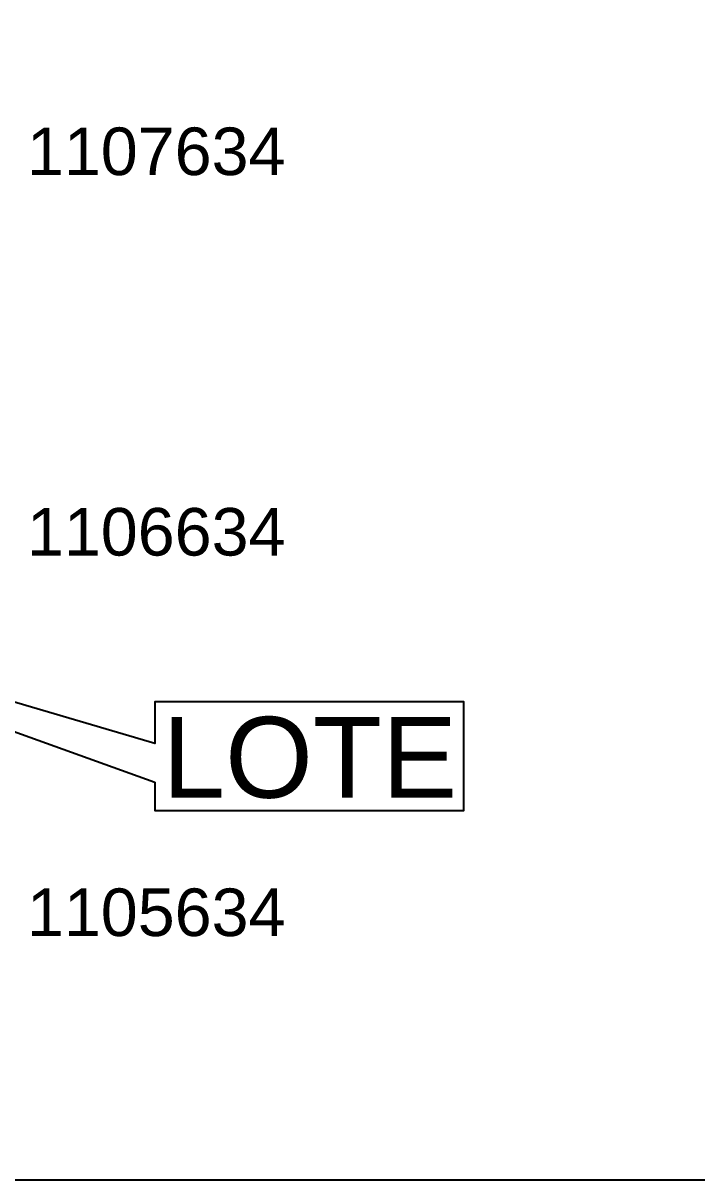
# Model space of a CAD drawing. Header units: millimetres. Extents: x 492832 to 493374, y 1106346 to 1106622.
# Drawn here: x 493238.57 to 493252.74, y 1106512.3 to 1106536.62 of the extents above; entities that cross this region are included whole.
import ezdxf

# ---------------------------------------------------------------- set-up
doc = ezdxf.new("R2010")
doc.units = ezdxf.units.MM
doc.layers.add('PLUMA-03 TEXTO', color=3, linetype='Continuous')
doc.layers.add('PLUMA-10', color=6, linetype='Continuous')
doc.styles.add('TIPO1', font='arial.ttf')

msp = doc.modelspace()

# ---------------------------------------------------------------- linework, layer by layer
at = {"layer": 'PLUMA-03 TEXTO', "color": 7, "linetype": 'Continuous'}
msp.add_lwpolyline([(493241.337, 1106520.665), (493241.337, 1106520.064), (493247.834, 1106520.064), (493247.834, 1106522.353), (493241.337, 1106522.353), (493241.337, 1106521.473), (493228.889, 1106525.143), (493241.337, 1106520.665)], dxfattribs=at)
at = {"layer": 'PLUMA-10', "color": 7, "elevation": 1119.5, "flags": 128}
msp.add_lwpolyline([(493213.969, 1106512.3), (493373.969, 1106512.3), (493373.969, 1106622.3), (493213.969, 1106622.3), (493213.969, 1106512.3)], dxfattribs=at)

# ---------------------------------------------------------------- texts
at = {"layer": 'PLUMA-03 TEXTO', "color": 7, "style": 'TIPO1'}
for s, height, p in [('1107634', 1, (493238.649, 1106533.427)), ('1106634', 1, (493238.649, 1106525.427)), ('LOTE', 1.7, (493241.496, 1106520.335)), ('1105634', 1, (493238.649, 1106517.427))]:
    msp.add_text(s, height=height, dxfattribs=at).set_placement(p)

doc.saveas('drawing.dxf')
